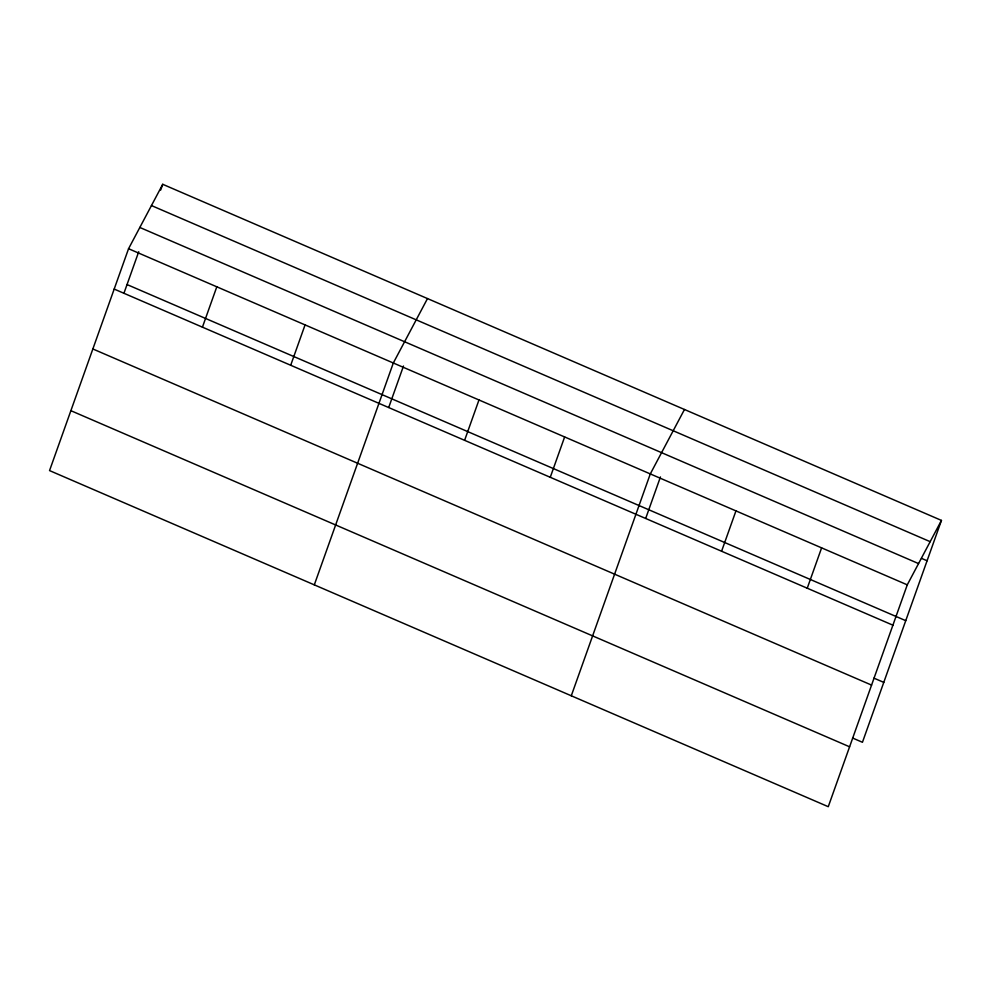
<?xml version="1.0" encoding="UTF-8"?>
<svg xmlns="http://www.w3.org/2000/svg" width="991" height="991" viewBox="0 0 991 991"><rect width="100%" height="100%" fill="white"/><g stroke="black" fill="none" stroke-linecap="round" stroke-linejoin="round"><path stroke-width="1.49" d="M128.557 248.716L49.55 470.589L828.265 806.699L907.273 584.839L941.45 520.411L162.735 184.301L128.557 248.716L907.273 584.839M123.974 293.163L138.715 251.751M160.678 190.061L162.735 184.301M202.437 327.166L216.806 286.808M290.697 365.258L305.067 324.899M314.308 584.863L393.316 363.003L427.493 298.576M388.732 407.437L403.486 366.026M464.606 440.326L478.975 399.968M550.265 477.29L564.635 436.944M571.287 695.781L650.294 473.921L684.471 409.494M645.711 518.367L660.452 476.944M721.584 551.244L735.954 510.885M807.244 588.22L821.613 547.862M941.45 520.411L862.443 742.284L852.619 738.035M151.45 205.558L930.165 541.668M921.469 558.342L927.081 560.77M139.83 227.459L918.546 563.582M127.034 284.553L905.749 620.663M114.188 289.075L892.903 625.185M873.951 678.141L883.774 682.378M92.857 348.968L871.572 685.091M70.881 410.683L849.597 746.805"/></g></svg>
